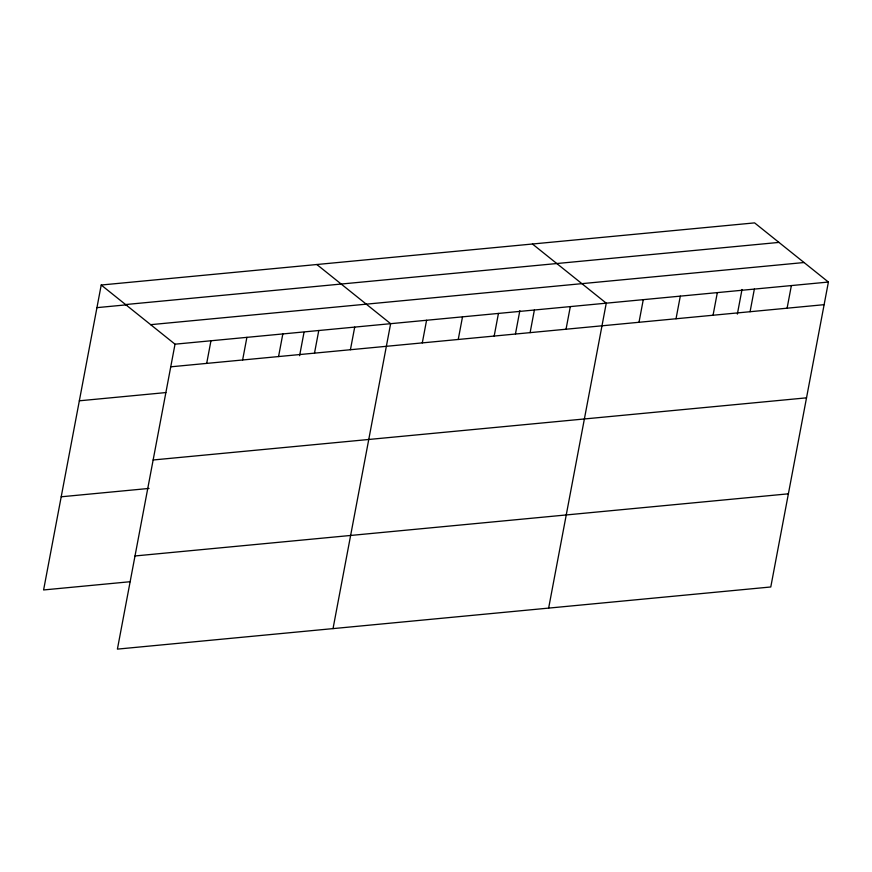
<?xml version="1.0" encoding="UTF-8"?>
<svg xmlns="http://www.w3.org/2000/svg" width="872" height="872" viewBox="0 0 872 872"><rect width="100%" height="100%" fill="white"/><g stroke="black" fill="none" stroke-linecap="round" stroke-linejoin="round"><path stroke-width="1.31" d="M101.217 285.024L175.021 344.189L117.404 649.117L770.783 586.976L828.4 282.048L754.596 222.883L101.217 285.024L43.6 589.952L130.113 581.722M206.686 363.395L210.959 340.778M242.623 359.983L246.896 337.355M278.56 356.561L282.833 333.943M299.597 355.711L304.001 332.428M314.498 353.149L318.771 330.521M350.424 349.727L354.708 327.109M333.028 628.614L390.634 323.686L316.83 264.51M422.299 342.892L426.572 320.275M458.236 339.481L462.509 316.852M494.173 336.058L498.446 313.43M515.461 333.911L519.854 310.628M530.111 332.635L534.383 310.018M566.037 329.224L570.321 306.595M548.641 608.111L606.258 303.183L532.443 244.007M639.002 322.28L643.274 299.663M676.029 318.76L680.302 296.142M713.056 315.239L717.329 292.621M737.363 314.084L742.007 289.493M750.073 311.718L754.356 289.101M787.1 308.198L791.373 285.58M125.568 304.546L778.947 242.405M96.945 307.642L127.552 304.731M150.671 324.667L804.038 262.526M175.021 344.189L828.4 282.048M170.749 366.818L824.127 304.677M79.341 400.804L165.854 392.574M153.145 459.98L806.524 397.839M61.204 496.789L149.047 488.429M135.007 555.965L788.386 493.825"/></g></svg>
